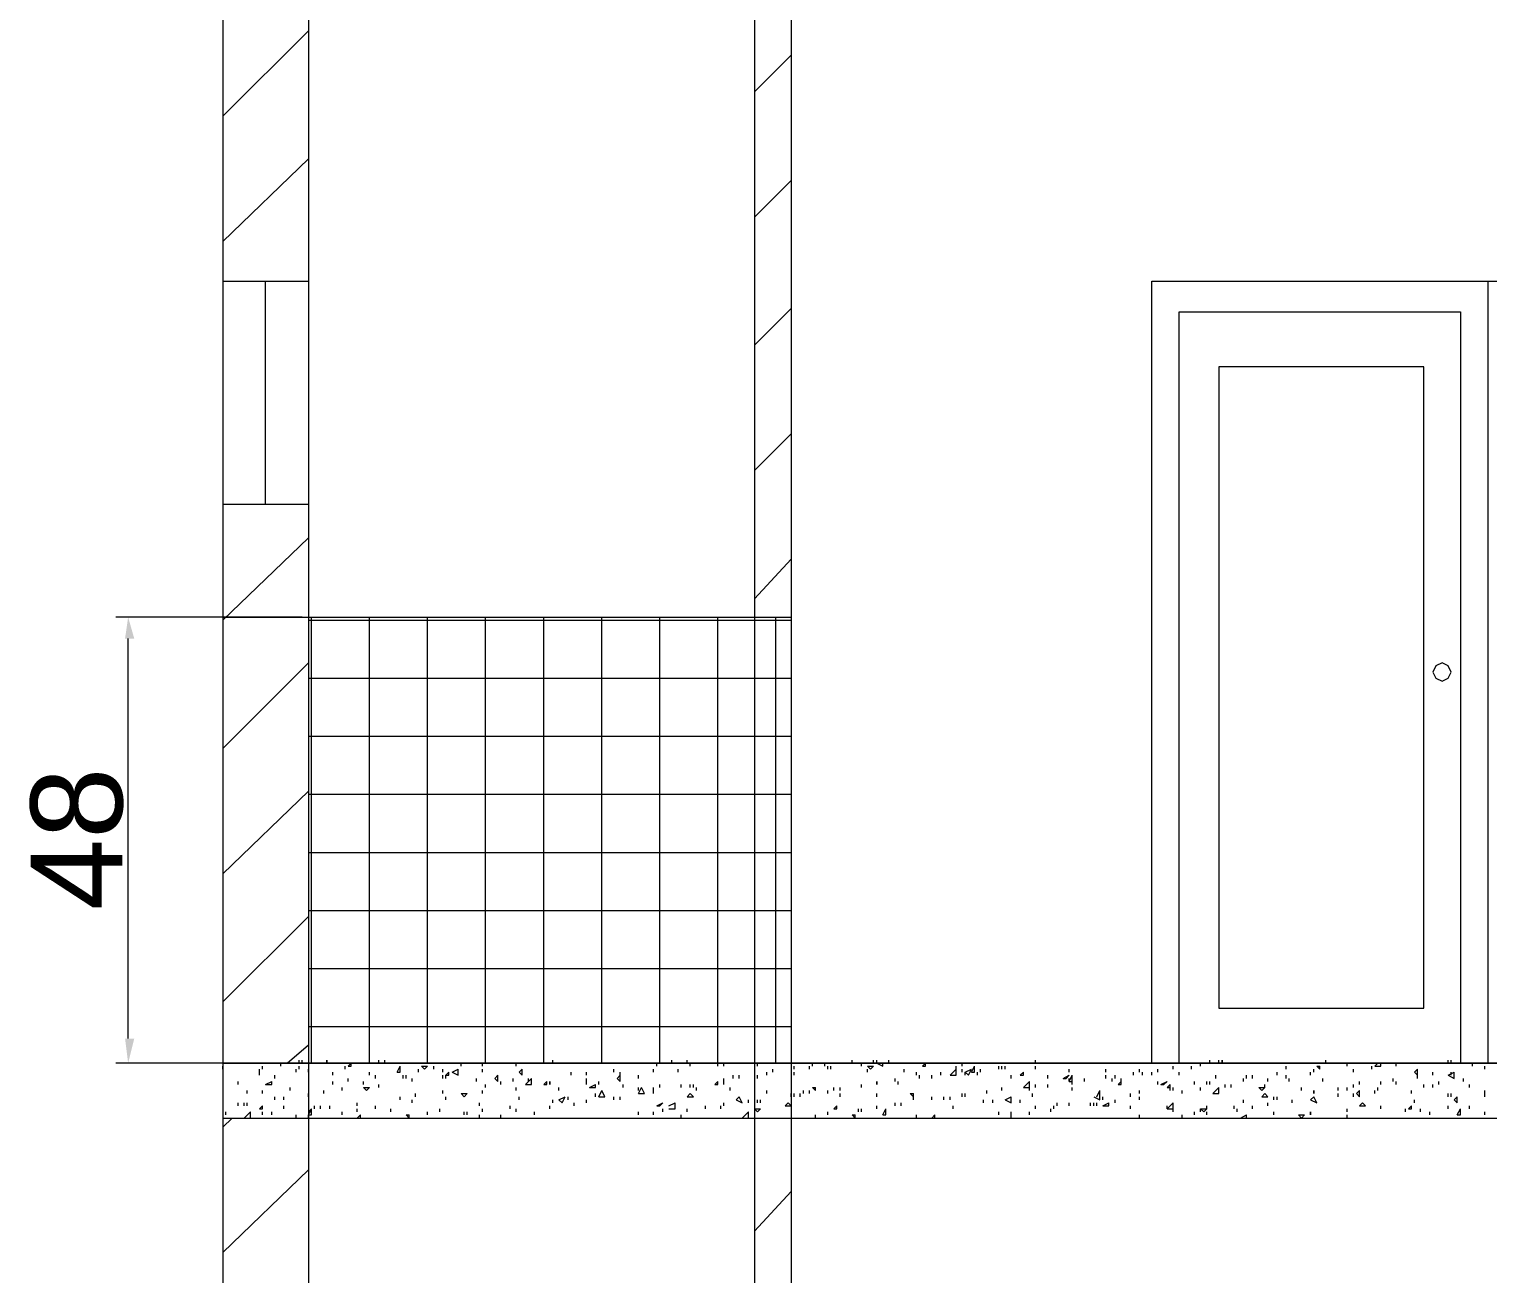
# Model space of a CAD drawing. Header units: millimetres. Extents: x 218.7 to 294.1, y -22.2 to 31.6.
# Drawn here: x 242.276 to 246.262, y 18.026 to 21.429 of the extents above; entities that cross this region are included whole.
import ezdxf

# ---------------------------------------------------------------- set-up
doc = ezdxf.new("R2010")
doc.units = ezdxf.units.MM
for name, color, linetype in [('PDF_Geometry', 7, 'Continuous'), ('PDF_Solid Fills', 1, 'Continuous'), ('PDF_Text', 7, 'Continuous')]:
    doc.layers.add(name, color=color, linetype=linetype)
doc.styles.add('PDF Arial', font='arial.ttf')

msp = doc.modelspace()

# ---------------------------------------------------------------- linework, layer by layer
at = {"layer": 'PDF_Geometry', "lineweight": 9}
for points in [[(242.8056, 25.0067), (242.8056, 12.0229)], [(243.0394, 25.0067), (243.0394, 12.0229)], [(244.2585, 24.8481), (244.2585, 15.4046)], [(244.3587, 24.8481), (244.3587, 15.4046)], [(242.8056, 21.1909), (243.0394, 21.4247)], [(244.2585, 21.2577), (244.3587, 21.3579)], [(242.8056, 20.8486), (243.0394, 21.074)], [(244.2585, 20.9154), (244.3587, 21.0156)], [(242.8056, 20.74), (243.0394, 20.74)], [(242.9225, 20.1305), (242.9225, 20.74)], [(245.344, 18.6025), (245.344, 20.74), (247.4063, 20.74), (247.4063, 18.6025)], [(245.4191, 18.6025), (245.344, 18.6025), (245.344, 20.74), (246.2624, 20.74), (246.2624, 18.6025), (246.1873, 18.6025)], [(244.2585, 20.5647), (244.3587, 20.6649)], [(244.2585, 20.2224), (244.3587, 20.3226)], [(242.8056, 20.1305), (243.0394, 20.1305)], [(242.8056, 19.8132), (243.0394, 20.0387)], [(244.2585, 19.8717), (244.3587, 19.9802)], [(243.0227, 19.8216), (242.5134, 19.8216)], [(242.8056, 19.8216), (244.3587, 19.8216)], [(243.0394, 19.8132), (244.3587, 19.8132)], [(243.0478, 18.6025), (243.0478, 19.8216)], [(243.2064, 18.6025), (243.2064, 19.8216)], [(243.3651, 18.6025), (243.3651, 19.8216)], [(243.5237, 18.6025), (243.5237, 19.8216)], [(243.6824, 18.6025), (243.6824, 19.8216)], [(243.841, 18.6025), (243.841, 19.8216)], [(243.9996, 18.6025), (243.9996, 19.8216)], [(244.1583, 18.6025), (244.1583, 19.8216)], [(244.3169, 18.6025), (244.3169, 19.8216)], [(242.5468, 18.6693), (242.5468, 19.7631)], [(242.8056, 19.4625), (243.0394, 19.6963)], [(243.0394, 19.6546), (244.3587, 19.6546)], [(243.0394, 19.4959), (244.3587, 19.4959)], [(242.8056, 19.1202), (243.0394, 19.3456)], [(243.0394, 19.3373), (244.3587, 19.3373)], [(243.0394, 19.1786), (244.3587, 19.1786)], [(243.0394, 19.02), (244.3587, 19.02)], [(242.8056, 18.7695), (243.0394, 19.0033)], [(243.0394, 18.8614), (244.3587, 18.8614)], [(243.0394, 18.7027), (244.3587, 18.7027)], [(242.981, 18.6025), (243.0394, 18.6526)], [(243.0227, 18.6025), (242.5134, 18.6025)], [(248.7339, 18.6025), (242.8056, 18.6025), (242.8056, 14.4861), (251.2389, 14.4861)], [(242.8056, 18.6025), (248.7339, 18.6025)], [(242.8056, 18.5858), (242.8056, 18.5942)], [(242.9058, 18.5691), (242.9058, 18.5775), (242.9058, 18.5858)], [(242.9142, 18.5858), (242.9142, 18.5942)], [(242.9643, 18.5942), (242.9643, 18.6025)], [(243.006, 18.5775), (243.006, 18.5858)], [(243.0144, 18.6025), (243.0144, 18.6109)], [(243.0144, 18.6025), (243.0227, 18.6025), (243.0227, 18.6109)], [(243.0144, 18.5858), (243.0144, 18.5942)], [(243.0394, 18.6025), (243.0394, 14.4861)], [(243.0394, 18.5775), (243.0394, 18.5858)], [(243.1062, 18.5691), (243.1062, 18.5775)], [(243.1396, 18.5858), (243.1396, 18.5942)], [(243.148, 18.5942), (243.1563, 18.6025)], [(243.148, 18.5942), (243.1563, 18.5942), (243.1563, 18.6025)], [(243.2064, 18.5691), (243.2064, 18.5775)], [(243.2315, 18.6025), (243.2315, 18.6109)], [(243.2398, 18.6025), (243.2482, 18.6025), (243.2482, 18.6109)], [(243.2816, 18.5775), (243.2899, 18.5942)], [(243.2816, 18.5775), (243.2899, 18.5775), (243.2899, 18.5942)], [(243.34, 18.5775), (243.34, 18.5858)], [(243.3484, 18.5942), (243.3651, 18.5942)], [(243.3484, 18.5942), (243.3567, 18.5858), (243.3651, 18.5942)], [(243.3818, 18.5858), (243.3818, 18.5942)], [(243.4068, 18.5775), (243.4068, 18.5858)], [(243.4152, 18.5691), (243.4235, 18.5775)], [(243.4152, 18.5691), (243.4235, 18.5691), (243.4235, 18.5775)], [(243.4319, 18.5775), (243.4486, 18.5858)], [(243.4319, 18.5775), (243.4486, 18.5691), (243.4486, 18.5858)], [(243.4569, 18.5942), (243.4569, 18.6025)], [(243.5154, 18.5942), (243.5154, 18.6025)], [(243.5154, 18.5775), (243.5154, 18.5858)], [(243.6072, 18.5942), (243.6072, 18.6025)], [(243.6156, 18.5775), (243.6239, 18.5858)], [(243.6156, 18.5775), (243.6239, 18.5691), (243.6239, 18.5858)], [(243.7074, 18.6025), (243.7074, 18.6109)], [(243.7575, 18.5691), (243.7575, 18.5775)], [(243.7993, 18.5691), (243.7993, 18.5775)], [(243.8744, 18.5775), (243.8744, 18.5858)], [(243.8911, 18.5691), (243.8911, 18.5775)], [(243.9829, 18.5775), (243.9829, 18.5858)], [(243.9913, 18.5942), (243.9913, 18.6025)], [(244.033, 18.6025), (244.033, 18.6109)], [(244.0497, 18.5775), (244.0497, 18.5858)], [(244.0748, 18.6025), (244.0748, 18.6109)], [(244.0831, 18.5942), (244.0831, 18.6025)], [(244.1583, 18.5942), (244.1583, 18.6025)], [(244.175, 18.5942), (244.175, 18.6025)], [(244.2668, 18.5942), (244.2668, 18.6025)], [(244.2919, 18.5691), (244.2919, 18.5775)], [(244.3086, 18.6025), (244.3169, 18.6025), (244.3169, 18.6109)], [(244.3086, 18.5775), (244.3086, 18.5858)], [(244.367, 18.5858), (244.367, 18.5942)], [(244.367, 18.5691), (244.367, 18.5775)], [(244.4088, 18.5858), (244.4088, 18.5942)], [(244.4171, 18.5942), (244.4171, 18.6025)], [(244.4505, 18.5942), (244.4505, 18.6025)], [(244.4589, 18.5858), (244.4589, 18.5942)], [(244.4672, 18.5858), (244.4672, 18.5942)], [(244.5257, 18.6025), (244.5257, 18.6109)], [(244.5507, 18.5942), (244.5507, 18.6025)], [(244.5674, 18.5942), (244.5841, 18.5942)], [(244.5674, 18.5942), (244.5758, 18.5858), (244.5841, 18.5942)], [(244.5674, 18.5775), (244.5674, 18.5858)], [(244.5841, 18.6025), (244.5841, 18.6109)], [(244.5841, 18.6025), (244.5925, 18.6025), (244.5925, 18.6109)], [(244.5925, 18.6025), (244.6008, 18.6025)], [(244.5925, 18.6025), (244.6092, 18.5942), (244.6092, 18.6025)], [(244.6259, 18.6025), (244.6259, 18.6109)], [(244.6676, 18.5775), (244.6676, 18.5858)], [(244.701, 18.5691), (244.701, 18.5775)], [(244.7177, 18.5942), (244.7261, 18.6025)], [(244.7177, 18.5942), (244.7261, 18.5942), (244.7261, 18.6025)], [(244.7261, 18.5942), (244.7261, 18.6025)], [(244.7678, 18.5691), (244.7678, 18.5775)], [(244.7929, 18.5691), (244.8096, 18.5858)], [(244.7929, 18.5691), (244.8096, 18.5691), (244.8096, 18.5858)], [(244.8096, 18.5858), (244.8096, 18.5942)], [(244.8263, 18.5942), (244.8263, 18.6025)], [(244.8263, 18.5775), (244.8263, 18.5858)], [(244.8346, 18.5775), (244.8513, 18.5858)], [(244.8346, 18.5775), (244.843, 18.5691), (244.8513, 18.5858)], [(244.8346, 18.5691), (244.8346, 18.5775)], [(244.8513, 18.5775), (244.8597, 18.5942)], [(244.8513, 18.5775), (244.8597, 18.5775), (244.8597, 18.5942)], [(244.868, 18.5691), (244.868, 18.5775)], [(244.8764, 18.5775), (244.8764, 18.5858)], [(244.9265, 18.5858), (244.9265, 18.5942)], [(244.9348, 18.5858), (244.9348, 18.5942)], [(244.9432, 18.5858), (244.9432, 18.5942)], [(244.9849, 18.5691), (244.9933, 18.5775)], [(244.9849, 18.5691), (244.9933, 18.5691), (244.9933, 18.5775)], [(245.0267, 18.6025), (245.0267, 18.6109)], [(245.0267, 18.5858), (245.0267, 18.5942)], [(245.1185, 18.5775), (245.1185, 18.5858)], [(245.2187, 18.5775), (245.2187, 18.5858)], [(245.2939, 18.5691), (245.2939, 18.5775)], [(245.3106, 18.5775), (245.3106, 18.5858)], [(245.3189, 18.5691), (245.3189, 18.5775)], [(245.344, 18.5691), (245.344, 18.5775)], [(245.3606, 18.5775), (245.3606, 18.5858)], [(245.4024, 18.5858), (245.4024, 18.5942)], [(245.4191, 18.5691), (245.4191, 18.5775)], [(245.4525, 18.5858), (245.4525, 18.5942)], [(245.4775, 18.5942), (245.4775, 18.6025)], [(245.5026, 18.6025), (245.5026, 18.6109)], [(245.5276, 18.6025), (245.5276, 18.6109)], [(245.6863, 18.5691), (245.6863, 18.5775)], [(245.7113, 18.5858), (245.7113, 18.5942)], [(245.7781, 18.5691), (245.7781, 18.5775)], [(245.7865, 18.5775), (245.7865, 18.5858)], [(245.7948, 18.5942), (245.8032, 18.5942)], [(245.7948, 18.5942), (245.8032, 18.5858), (245.8032, 18.5942)], [(245.8199, 18.6025), (245.8199, 18.6109)], [(245.8783, 18.5942), (245.8783, 18.6025)], [(245.895, 18.5775), (245.895, 18.5858)], [(245.9451, 18.5858), (245.9451, 18.5942)], [(245.9535, 18.5942), (245.9618, 18.6025)], [(245.9535, 18.5942), (245.9702, 18.5942), (245.9702, 18.6025)], [(246.0119, 18.5942), (246.0119, 18.6025)], [(246.062, 18.5775), (246.0704, 18.5858)], [(246.062, 18.5775), (246.0704, 18.5691), (246.0704, 18.5858)], [(246.1121, 18.5691), (246.1121, 18.5775)], [(246.1539, 18.6025), (246.1539, 18.6109)], [(246.1539, 18.6025), (246.1622, 18.6025)], [(246.1539, 18.5691), (246.1706, 18.5775)], [(246.1539, 18.5691), (246.1706, 18.5608), (246.1706, 18.5775)], [(246.1622, 18.6025), (246.1622, 18.6109)], [(246.1622, 18.5691), (246.1622, 18.5775)], [(246.2207, 18.5942), (246.2207, 18.6025)], [(246.2541, 18.5858), (246.2541, 18.5942)], [(242.8474, 18.5441), (242.8474, 18.5524)], [(242.9225, 18.5441), (242.9392, 18.5524)], [(242.9225, 18.5441), (242.9392, 18.5441), (242.9392, 18.5524)], [(242.9476, 18.5608), (242.9476, 18.5691)], [(242.9893, 18.5274), (242.9893, 18.5357)], [(243.1062, 18.5441), (243.1062, 18.5524)], [(243.1313, 18.5274), (243.1313, 18.5357)], [(243.148, 18.5524), (243.148, 18.5608)], [(243.1897, 18.5441), (243.1897, 18.5524)], [(243.1897, 18.5357), (243.2064, 18.5357)], [(243.1897, 18.5357), (243.1981, 18.5274), (243.2064, 18.5357)], [(243.2231, 18.5608), (243.2231, 18.5691)], [(243.2315, 18.5357), (243.2315, 18.5441)], [(243.2983, 18.5608), (243.2983, 18.5691)], [(243.3066, 18.5608), (243.3066, 18.5691)], [(243.3233, 18.5524), (243.3233, 18.5608)], [(243.4068, 18.5608), (243.4068, 18.5691)], [(243.4152, 18.5608), (243.4152, 18.5691)], [(243.4987, 18.5524), (243.4987, 18.5608)], [(243.5237, 18.5357), (243.5237, 18.5441)], [(243.5488, 18.5608), (243.5571, 18.5691)], [(243.5488, 18.5608), (243.5571, 18.5524), (243.5571, 18.5691)], [(243.5655, 18.5441), (243.5655, 18.5524)], [(243.5989, 18.5524), (243.5989, 18.5608)], [(243.6072, 18.5274), (243.6072, 18.5357)], [(243.6323, 18.5441), (243.649, 18.5608)], [(243.6323, 18.5441), (243.649, 18.5441), (243.649, 18.5608)], [(243.6406, 18.5524), (243.6406, 18.5608)], [(243.6824, 18.5441), (243.6907, 18.5524)], [(243.6824, 18.5441), (243.6907, 18.5441), (243.6907, 18.5524)], [(243.6991, 18.5524), (243.6991, 18.5441), (243.6991, 18.5524)], [(243.7241, 18.5274), (243.7241, 18.5357)], [(243.7993, 18.5524), (243.7993, 18.5608)], [(243.7993, 18.5441), (243.7993, 18.5524)], [(243.8076, 18.5357), (243.8243, 18.5441)], [(243.8076, 18.5357), (243.8243, 18.5357), (243.8243, 18.5441)], [(243.8327, 18.5441), (243.8327, 18.5524)], [(243.8828, 18.5608), (243.8911, 18.5691)], [(243.8828, 18.5608), (243.8911, 18.5524), (243.8911, 18.5691)], [(243.8994, 18.5357), (243.8994, 18.5441)], [(243.9412, 18.5608), (243.9412, 18.5691)], [(243.9412, 18.519), (243.9495, 18.5357)], [(243.9412, 18.519), (243.9579, 18.519), (243.9495, 18.5357)], [(243.9412, 18.5274), (243.9412, 18.5357)], [(243.9829, 18.519), (243.9829, 18.5274), (243.9829, 18.5357)], [(243.9996, 18.5357), (243.9996, 18.5441)], [(244.0581, 18.5357), (244.0581, 18.5441)], [(244.0831, 18.5357), (244.0831, 18.5441)], [(244.0915, 18.5357), (244.0915, 18.5441)], [(244.0998, 18.5274), (244.0998, 18.5357)], [(244.1499, 18.5441), (244.1583, 18.5524)], [(244.1499, 18.5441), (244.1583, 18.5441), (244.1583, 18.5524)], [(244.175, 18.5524), (244.175, 18.5608)], [(244.175, 18.5441), (244.175, 18.5524)], [(244.1917, 18.5274), (244.1917, 18.5357)], [(244.2, 18.5608), (244.2, 18.5691)], [(244.2167, 18.5608), (244.2167, 18.5691)], [(244.2668, 18.5608), (244.2668, 18.5691)], [(244.4171, 18.5357), (244.4255, 18.5357)], [(244.4171, 18.5357), (244.4255, 18.5274), (244.4255, 18.5357)], [(244.4756, 18.5274), (244.4756, 18.5357)], [(244.4923, 18.5274), (244.4923, 18.5357)], [(244.5507, 18.5357), (244.5507, 18.5441)], [(244.6426, 18.5524), (244.6426, 18.5608)], [(244.6509, 18.5441), (244.6509, 18.5524)], [(244.7094, 18.5608), (244.7094, 18.5691)], [(244.7428, 18.5608), (244.7428, 18.5691)], [(244.9348, 18.5274), (244.9348, 18.5357)], [(244.9599, 18.5608), (244.9599, 18.5691)], [(244.9933, 18.5357), (245.01, 18.5524)], [(244.9933, 18.5357), (245.01, 18.5357), (245.01, 18.5524)], [(245.01, 18.5274), (245.01, 18.5357)], [(245.0267, 18.5357), (245.0267, 18.5441)], [(245.0601, 18.5608), (245.0601, 18.5691)], [(245.0601, 18.5357), (245.0601, 18.5441)], [(245.1018, 18.5608), (245.1185, 18.5691)], [(245.1018, 18.5608), (245.1102, 18.5608), (245.1185, 18.5691)], [(245.1185, 18.5524), (245.1269, 18.5691)], [(245.1185, 18.5524), (245.1269, 18.5524), (245.1269, 18.5691)], [(245.1185, 18.5524), (245.1185, 18.5608)], [(245.1269, 18.5441), (245.1269, 18.5524)], [(245.1269, 18.5274), (245.1269, 18.5357)], [(245.1603, 18.5524), (245.1603, 18.5608)], [(245.2187, 18.5608), (245.2187, 18.5691)], [(245.2354, 18.5524), (245.2354, 18.5608)], [(245.2438, 18.5608), (245.2438, 18.5691)], [(245.2521, 18.5441), (245.2605, 18.5524)], [(245.2521, 18.5441), (245.2605, 18.5441), (245.2605, 18.5524)], [(245.2605, 18.5524), (245.2605, 18.5608)], [(245.3606, 18.5441), (245.3606, 18.5524)], [(245.369, 18.5441), (245.3857, 18.5524)], [(245.369, 18.5441), (245.3773, 18.5441), (245.3857, 18.5524)], [(245.3857, 18.5357), (245.394, 18.5441)], [(245.3857, 18.5357), (245.394, 18.5357), (245.394, 18.5441)], [(245.394, 18.5274), (245.394, 18.5357)], [(245.4024, 18.5274), (245.4024, 18.5357)], [(245.4608, 18.5441), (245.4608, 18.5524)], [(245.4775, 18.5274), (245.4775, 18.5357)], [(245.4942, 18.5441), (245.4942, 18.5524)], [(245.5026, 18.5441), (245.5026, 18.5524)], [(245.5109, 18.519), (245.5276, 18.5357)], [(245.5193, 18.5608), (245.5193, 18.5691)], [(245.5276, 18.519), (245.5276, 18.5357)], [(245.5443, 18.5357), (245.5443, 18.5441)], [(245.561, 18.5357), (245.561, 18.5441)], [(245.5944, 18.5524), (245.5944, 18.5608)], [(245.6028, 18.5608), (245.6028, 18.5691)], [(245.6195, 18.5608), (245.6195, 18.5691)], [(245.6362, 18.5357), (245.6529, 18.5357)], [(245.6362, 18.5357), (245.6445, 18.5274), (245.6529, 18.5357)], [(245.6529, 18.5357), (245.6529, 18.5441)], [(245.6612, 18.5524), (245.6612, 18.5608)], [(245.7113, 18.5608), (245.7113, 18.5691)], [(245.7197, 18.5524), (245.7197, 18.5608)], [(245.7531, 18.5274), (245.7531, 18.5357)], [(245.8115, 18.5524), (245.8115, 18.5608)], [(245.8533, 18.5274), (245.8533, 18.5357)], [(245.8783, 18.5274), (245.8783, 18.5357)], [(245.895, 18.5357), (245.895, 18.5441)], [(245.9117, 18.5441), (245.9117, 18.5524)], [(245.9618, 18.5274), (245.9618, 18.5357)], [(245.9702, 18.5441), (245.9702, 18.5524)], [(246.0036, 18.5524), (246.0036, 18.5608)], [(246.0119, 18.5441), (246.0119, 18.5524)], [(246.0704, 18.5608), (246.0704, 18.5691)], [(246.0871, 18.5357), (246.0871, 18.5441)], [(246.1121, 18.5357), (246.1121, 18.5441)], [(246.1288, 18.5441), (246.1288, 18.5524)], [(246.1956, 18.5524), (246.1956, 18.5608)], [(246.2123, 18.5357), (246.2123, 18.5441)], [(242.8724, 18.519), (242.8724, 18.5274)], [(242.9142, 18.519), (242.9142, 18.5274)], [(242.9476, 18.5023), (242.9476, 18.5107)], [(242.9726, 18.5023), (242.9726, 18.5107)], [(243.0394, 18.5107), (243.0394, 18.519)], [(243.0812, 18.519), (243.0812, 18.5274)], [(243.2899, 18.5023), (243.2899, 18.5107)], [(243.3233, 18.494), (243.3233, 18.5023)], [(243.3317, 18.5107), (243.3317, 18.519)], [(243.4068, 18.519), (243.4068, 18.5274)], [(243.4152, 18.5023), (243.4152, 18.5107)], [(243.4569, 18.519), (243.4736, 18.519)], [(243.4569, 18.519), (243.4653, 18.5107), (243.4736, 18.519)], [(243.5154, 18.519), (243.5154, 18.5274)], [(243.6156, 18.5023), (243.6156, 18.5107)], [(243.7074, 18.494), (243.7074, 18.5023)], [(243.7241, 18.5023), (243.7408, 18.5107)], [(243.7241, 18.5023), (243.7325, 18.494), (243.7408, 18.5107)], [(243.7492, 18.5023), (243.7492, 18.5107)], [(243.7993, 18.494), (243.7993, 18.5023)], [(243.8243, 18.5107), (243.8243, 18.519)], [(243.8327, 18.5107), (243.841, 18.5274)], [(243.8327, 18.5107), (243.8494, 18.5107), (243.841, 18.5274)], [(243.8744, 18.5023), (243.8744, 18.5107)], [(243.8911, 18.5023), (243.8911, 18.5107)], [(243.9829, 18.519), (243.9829, 18.5274)], [(244.0748, 18.5107), (244.0831, 18.519)], [(244.0748, 18.5107), (244.0915, 18.5107), (244.0831, 18.519)], [(244.2084, 18.5023), (244.2167, 18.5107)], [(244.2084, 18.5023), (244.2251, 18.494), (244.2167, 18.5107)], [(244.2418, 18.494), (244.2418, 18.5023)], [(244.2668, 18.494), (244.2668, 18.5023)], [(244.2752, 18.494), (244.2752, 18.5023)], [(244.2919, 18.519), (244.2919, 18.5274)], [(244.3587, 18.5107), (244.3587, 18.519)], [(244.367, 18.5107), (244.367, 18.519)], [(244.3837, 18.5107), (244.3837, 18.519)], [(244.3921, 18.519), (244.3921, 18.5274)], [(244.4088, 18.519), (244.4088, 18.5274)], [(244.4589, 18.519), (244.4589, 18.5274)], [(244.4923, 18.5107), (244.4923, 18.519)], [(244.5925, 18.5107), (244.5925, 18.519)], [(244.6843, 18.519), (244.6927, 18.519)], [(244.6843, 18.519), (244.6927, 18.5107), (244.6927, 18.519)], [(244.6927, 18.5023), (244.6927, 18.5107)], [(244.7428, 18.5023), (244.7428, 18.5107)], [(244.7762, 18.5023), (244.7762, 18.5107)], [(244.7929, 18.5023), (244.7929, 18.5107)], [(244.8263, 18.5107), (244.8263, 18.519)], [(244.8346, 18.5107), (244.8346, 18.519)], [(244.8847, 18.494), (244.8847, 18.5023)], [(244.8931, 18.519), (244.8931, 18.5274)], [(244.9098, 18.494), (244.9098, 18.5023)], [(244.9432, 18.5023), (244.9599, 18.5107)], [(244.9432, 18.5023), (244.9599, 18.494), (244.9599, 18.5107)], [(244.9849, 18.494), (244.9849, 18.5023)], [(245.0183, 18.5107), (245.0183, 18.519)], [(245.1853, 18.5107), (245.202, 18.5023), (245.202, 18.5274)], [(245.1937, 18.5107), (245.202, 18.5274)], [(245.2104, 18.5023), (245.2104, 18.5107)], [(245.2438, 18.494), (245.2438, 18.5023)], [(245.2855, 18.5107), (245.2855, 18.519)], [(245.3106, 18.519), (245.3106, 18.5274)], [(245.3106, 18.5023), (245.3106, 18.5107)], [(245.4274, 18.519), (245.4274, 18.5274)], [(245.5109, 18.519), (245.5276, 18.519)], [(245.5944, 18.494), (245.5944, 18.5023)], [(245.6445, 18.5107), (245.6529, 18.519)], [(245.6445, 18.5107), (245.6612, 18.5107)], [(245.6612, 18.5107), (245.6529, 18.519)], [(245.6779, 18.5023), (245.6779, 18.5107)], [(245.6863, 18.5023), (245.6863, 18.5107)], [(245.728, 18.494), (245.728, 18.5023)], [(245.7781, 18.5023), (245.7865, 18.5107)], [(245.7781, 18.5023), (245.7948, 18.494)], [(245.7948, 18.494), (245.7865, 18.5107)], [(245.8533, 18.5107), (245.8533, 18.519)], [(245.895, 18.5107), (245.895, 18.519)], [(245.9034, 18.519), (245.9117, 18.5274)], [(245.9034, 18.519), (245.9117, 18.5107), (245.9117, 18.5274)], [(245.9535, 18.519), (245.9535, 18.5274)], [(246.0537, 18.519), (246.0537, 18.5274)], [(246.062, 18.494), (246.062, 18.5023)], [(246.1539, 18.5107), (246.1539, 18.519)], [(246.1622, 18.5107), (246.1622, 18.519)], [(246.1706, 18.5023), (246.1789, 18.5107)], [(246.1706, 18.5023), (246.1789, 18.494), (246.1789, 18.5107)], [(246.2541, 18.5107), (246.2541, 18.519), (246.2541, 18.5274)], [(242.814, 18.4606), (242.814, 18.4689)], [(242.8474, 18.4856), (242.8474, 18.494)], [(242.8641, 18.4856), (242.8641, 18.494)], [(242.8641, 18.4522), (242.8808, 18.4689)], [(242.8641, 18.4522), (242.8808, 18.4522), (242.8808, 18.4689)], [(242.8724, 18.4856), (242.8724, 18.494)], [(242.9058, 18.4773), (242.9142, 18.4856)], [(242.9058, 18.4773), (242.9142, 18.4773), (242.9142, 18.4856)], [(242.9142, 18.4606), (242.9142, 18.4689)], [(242.9392, 18.4606), (242.9392, 18.4689)], [(242.9726, 18.4773), (242.9726, 18.4856)], [(243.006, 18.4522), (243.006, 18.4606)], [(243.0394, 18.4606), (243.0478, 18.4773)], [(243.0394, 18.4606), (243.0478, 18.4606), (243.0478, 18.4773)], [(243.0394, 18.4689), (243.0478, 18.4773)], [(243.0394, 18.4689), (243.0478, 18.4689), (243.0478, 18.4773)], [(243.0394, 18.4522), (243.0394, 18.4606)], [(243.0561, 18.4773), (243.0561, 18.4856)], [(243.0728, 18.4773), (243.0728, 18.4856)], [(243.0979, 18.4773), (243.0979, 18.4856)], [(243.1313, 18.4606), (243.1313, 18.4689)], [(243.173, 18.4856), (243.173, 18.494)], [(243.173, 18.4689), (243.173, 18.4773)], [(243.173, 18.4522), (243.1814, 18.4606)], [(243.173, 18.4522), (243.1814, 18.4522), (243.1814, 18.4606)], [(243.2231, 18.4773), (243.2231, 18.4856)], [(243.2649, 18.4689), (243.2649, 18.4773)], [(243.3066, 18.4606), (243.315, 18.4606)], [(243.3066, 18.4606), (243.315, 18.4522), (243.315, 18.4606)], [(243.3651, 18.4606), (243.3651, 18.4689)], [(243.3985, 18.4689), (243.3985, 18.4773)], [(243.4653, 18.4606), (243.4653, 18.4689)], [(243.4736, 18.4606), (243.4736, 18.4689)], [(243.507, 18.4856), (243.507, 18.494)], [(243.507, 18.4522), (243.507, 18.4606)], [(243.5154, 18.4689), (243.5154, 18.4773)], [(243.5655, 18.4522), (243.5655, 18.4606)], [(243.5905, 18.4773), (243.5905, 18.4856)], [(243.6072, 18.4689), (243.6072, 18.4773)], [(243.6573, 18.4606), (243.6573, 18.4689)], [(243.6991, 18.4773), (243.6991, 18.4856)], [(243.7659, 18.4856), (243.7659, 18.494)], [(243.9412, 18.4606), (243.9412, 18.4689)], [(243.9829, 18.4606), (243.9829, 18.4689)], [(243.9913, 18.4856), (244.008, 18.494)], [(243.9913, 18.4856), (243.9996, 18.4856), (244.008, 18.494)], [(244.008, 18.4689), (244.008, 18.4773)], [(244.0247, 18.4856), (244.0414, 18.494)], [(244.0247, 18.4773), (244.0414, 18.4773), (244.0414, 18.494)], [(244.0581, 18.4522), (244.0581, 18.4606)], [(244.0748, 18.4689), (244.0748, 18.4773)], [(244.1249, 18.4773), (244.1249, 18.4856)], [(244.1666, 18.4773), (244.1666, 18.4856)], [(244.175, 18.4856), (244.175, 18.494)], [(244.175, 18.4856), (244.175, 18.494)], [(244.2251, 18.4522), (244.2418, 18.4689)], [(244.2418, 18.4522), (244.2418, 18.4689)], [(244.2585, 18.4773), (244.2752, 18.4773)], [(244.2585, 18.4773), (244.2668, 18.4689), (244.2752, 18.4773)], [(244.342, 18.4856), (244.3503, 18.494)], [(244.342, 18.4856), (244.3587, 18.4856), (244.3503, 18.494)], [(244.4255, 18.4522), (244.4255, 18.4606)], [(244.4589, 18.4606), (244.4589, 18.4689)], [(244.4756, 18.4773), (244.4839, 18.4856)], [(244.4756, 18.4773), (244.4839, 18.4773), (244.4839, 18.4856)], [(244.5257, 18.4606), (244.534, 18.4606)], [(244.5257, 18.4606), (244.534, 18.4522), (244.534, 18.4606)], [(244.5424, 18.4689), (244.5424, 18.4773)], [(244.5507, 18.4689), (244.5507, 18.4773)], [(244.5925, 18.4773), (244.5925, 18.4856)], [(244.6092, 18.4606), (244.6175, 18.4773)], [(244.6092, 18.4606), (244.6175, 18.4606), (244.6175, 18.4773)], [(244.6426, 18.4856), (244.6426, 18.494)], [(244.6593, 18.4856), (244.6593, 18.494)], [(244.701, 18.4522), (244.701, 18.4606)], [(244.7428, 18.4522), (244.7511, 18.4606)], [(244.7428, 18.4522), (244.7511, 18.4522), (244.7511, 18.4606)], [(244.8012, 18.4773), (244.8012, 18.4856)], [(244.9265, 18.4606), (244.9265, 18.4689)], [(244.9599, 18.4522), (244.9599, 18.4606), (244.9599, 18.4689)], [(245.01, 18.4606), (245.01, 18.4689)], [(245.0267, 18.4773), (245.0267, 18.4856)], [(245.0684, 18.4689), (245.0684, 18.4773)], [(245.0768, 18.4773), (245.0768, 18.4856)], [(245.0851, 18.4856), (245.0851, 18.494)], [(245.1185, 18.4856), (245.1185, 18.494)], [(245.177, 18.4856), (245.177, 18.494)], [(245.1853, 18.4856), (245.1853, 18.494)], [(245.1937, 18.4856), (245.1937, 18.494)], [(245.2104, 18.4856), (245.2271, 18.494)], [(245.2104, 18.4856), (245.2271, 18.4856), (245.2271, 18.494)], [(245.2855, 18.4773), (245.2855, 18.4856)], [(245.3106, 18.4522), (245.3106, 18.4606)], [(245.3857, 18.4773), (245.4024, 18.494)], [(245.3857, 18.4773), (245.4024, 18.4773), (245.4024, 18.494)], [(245.3857, 18.4773), (245.3857, 18.4856)], [(245.4024, 18.4689), (245.4024, 18.4773)], [(245.4274, 18.4522), (245.4274, 18.4606)], [(245.4608, 18.4606), (245.4608, 18.4689)], [(245.4775, 18.4773), (245.4942, 18.4773)], [(245.4775, 18.4773), (245.4859, 18.4689), (245.4942, 18.4773)], [(245.4775, 18.4689), (245.4775, 18.4773)], [(245.4942, 18.4773), (245.4942, 18.4856)], [(245.4942, 18.4606), (245.4942, 18.4689)], [(245.5694, 18.4773), (245.5694, 18.4856)], [(245.5777, 18.4689), (245.5777, 18.4773)], [(245.5861, 18.4522), (245.6028, 18.4606)], [(245.6028, 18.4522), (245.6028, 18.4606)], [(245.6195, 18.4773), (245.6195, 18.4856)], [(245.6612, 18.4856), (245.6612, 18.494)], [(245.6779, 18.4606), (245.6779, 18.4689)], [(245.7447, 18.4606), (245.7614, 18.4606)], [(245.7447, 18.4606), (245.7531, 18.4522), (245.7614, 18.4606)], [(245.8783, 18.4689), (245.8783, 18.4773)], [(245.8783, 18.4522), (245.8783, 18.4606)], [(245.9117, 18.4856), (245.9201, 18.494)], [(245.9117, 18.4856), (245.9284, 18.4856)], [(245.9284, 18.4856), (245.9201, 18.494)], [(245.9702, 18.4773), (245.9702, 18.4856)], [(246.037, 18.4689), (246.037, 18.4773)], [(246.0453, 18.4773), (246.0537, 18.4856)], [(246.0453, 18.4773), (246.0537, 18.4773)], [(246.0537, 18.4773), (246.0537, 18.4856)], [(246.0787, 18.4689), (246.0787, 18.4773)], [(246.1038, 18.4606), (246.1038, 18.4689)], [(246.1539, 18.4773), (246.1539, 18.4856)], [(246.1789, 18.4606), (246.1873, 18.4773)], [(246.1789, 18.4606), (246.1873, 18.4606)], [(246.1873, 18.4606), (246.1873, 18.4773)], [(246.2123, 18.4773), (246.2123, 18.4856)], [(246.2541, 18.4606), (246.2541, 18.4689)], [(242.8056, 18.4272), (242.8307, 18.4522)], [(242.8056, 18.4522), (248.7339, 18.4522)], [(242.8056, 18.0848), (243.0394, 18.3103)], [(244.2585, 18.1433), (244.3587, 18.2518)]]:
    msp.add_lwpolyline(points, dxfattribs=at)
for points in [[(246.1873, 20.6565), (246.1873, 18.6025), (245.4191, 18.6025), (245.4191, 20.6565)], [(246.0871, 18.7528), (246.0871, 20.5062), (245.5276, 20.5062), (245.5276, 18.7528)], [(246.1622, 19.6713), (246.1539, 19.688), (246.1372, 19.6963), (246.1205, 19.688), (246.1121, 19.6713), (246.1205, 19.6546), (246.1372, 19.6462), (246.1539, 19.6546)], [(243.0895, 18.6109), (243.0895, 18.6025)], [(245.536, 18.6109), (245.536, 18.6025)], [(244.5925, 18.5524), (244.5925, 18.5441)], [(245.7865, 18.5274), (245.7865, 18.519)], [(245.7781, 18.4689), (245.7781, 18.4606)]]:
    msp.add_lwpolyline(points, close=True, dxfattribs=at)
at = {"layer": 'PDF_Solid Fills', "color": 7, "lineweight": 9, "transparency": 33554559}
for points in [[(242.5384, 19.7631), (242.5635, 19.7631), (242.5468, 19.8216)], [(242.5384, 18.6693), (242.5635, 18.6693), (242.5468, 18.6025)]]:
    msp.add_solid(points, dxfattribs=at)

# ---------------------------------------------------------------- texts
at = {"layer": 'PDF_Text', "lineweight": 9, "insert": (242.5347, 19.0205), "char_height": 0.25103, "attachment_point": 7, "rotation": 90, "style": 'PDF Arial'}
msp.add_mtext('48', dxfattribs=at)

doc.saveas('drawing.dxf')
